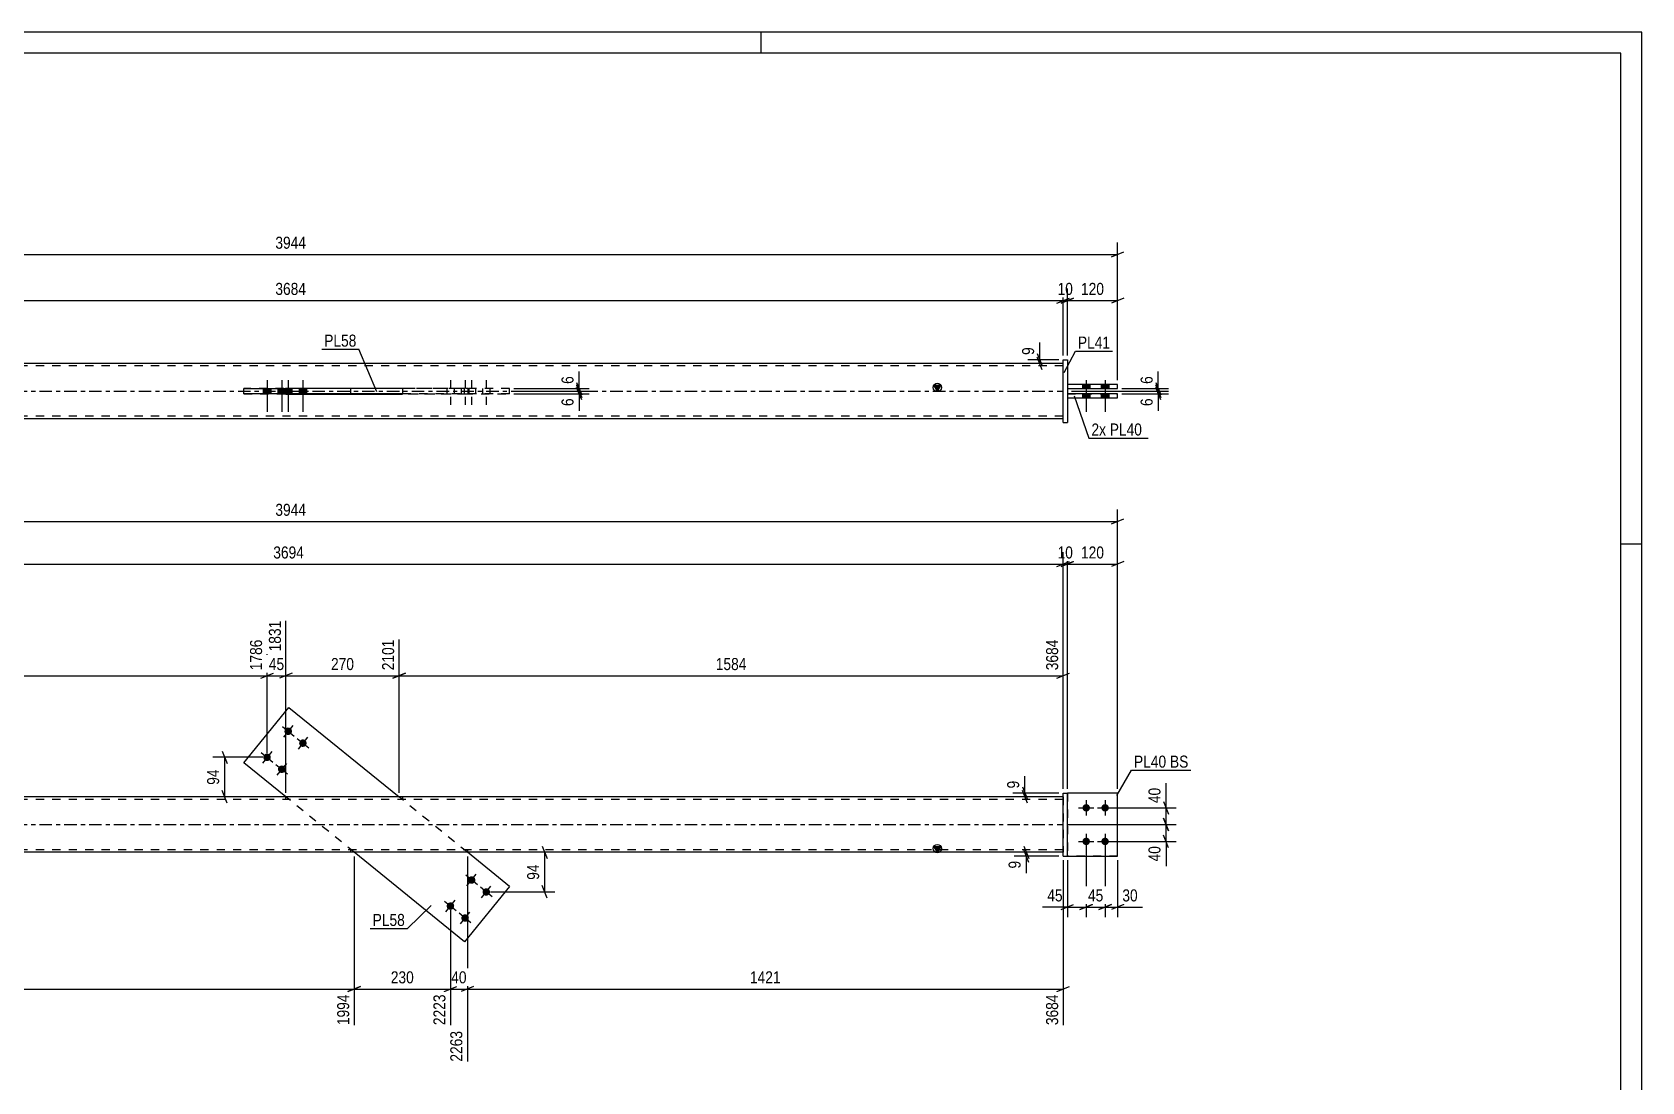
# Model space of a CAD drawing. Header units: millimetres. Extents: x 0 to 594, y 0 to 420.
# Drawn here: x 210.1 to 594, y 169.8 to 420 of the extents above; entities that cross this region are included whole.
import ezdxf

# ---------------------------------------------------------------- set-up
doc = ezdxf.new("R2010")
doc.units = ezdxf.units.MM
doc.linetypes.add('DXK_LINE_DOT2', pattern=[3.9198, 1.9599, -1.9599])
doc.linetypes.add('DXK_LINE_DOT3', pattern=[5.9187, 2.979, -0.9799, 0.9799, -0.9799])
doc.styles.add('Arial Narrow', font='ARIALN.TTF', dxfattribs={"height": 0.2})

# ---------------------------------------------------------------- blocks, each defined once
blk = doc.blocks.new('Unknown-581559896-1128')
at = {"color": 5, "linetype": 'Continuous'}
for p, q in [((594, 420), (0, 420)), ((384, 415), (384, 420)), ((594, 0), (594, 420)), ((589, 415), (5, 415)), ((589, 5), (589, 415)), ((594, 298), (589, 298))]:
    blk.add_line(p, q, dxfattribs=at)
blk = doc.blocks.new('Part-581559896-1918 - 1907')
at = {"color": 2, "linetype": 'Continuous'}
for p, q in [((260.6, 245.89), (271.31, 259.09)), ((271.31, 259.09), (297.64, 237.74)), ((270.65, 237.74), (260.6, 245.89)), ((313.26, 203.18), (286.93, 224.54)), ((323.97, 216.39), (313.91, 224.54)), ((323.97, 216.39), (313.26, 203.18))]:
    blk.add_line(p, q, dxfattribs=at)
at = {"color": 7, "linetype": 'DXK_LINE_DOT2'}
for p, q in [((286.93, 224.54), (270.65, 237.74)), ((313.91, 224.54), (297.64, 237.74))]:
    blk.add_line(p, q, dxfattribs=at)
blk = doc.blocks.new('Bolt-581559896-1910 - 1907')
at = {"linetype": 'Continuous'}
for points in [[(314.35, 217.23, -1), (315.49, 218.63, -1)], [(317.85, 214.4, -1), (318.98, 215.79, -1)], [(309.31, 211.02, -1), (310.45, 212.42, -1)], [(312.81, 208.18, -1), (313.94, 209.58, -1)]]:
    blk.add_hatch(color=1, dxfattribs=at).paths.add_polyline_path(points)
at = {"color": 1, "linetype": 'Continuous'}
for p, q in [((316.32, 216.8), (313.52, 219.06)), ((313.78, 216.53), (316.05, 219.33)), ((319.81, 213.96), (317.02, 216.23)), ((317.28, 213.7), (319.55, 216.49)), ((311.28, 210.58), (308.48, 212.85)), ((308.75, 210.32), (311.01, 213.11)), ((314.77, 207.75), (311.98, 210.02)), ((312.24, 207.48), (314.51, 210.28))]:
    blk.add_line(p, q, dxfattribs=at)
blk = doc.blocks.new('Bolt-581559896-1911 - 1907')
at = {"linetype": 'Continuous'}
for points in [[(271.76, 254.09, -1), (270.62, 252.69, -1)], [(275.25, 251.26, -1), (274.12, 249.86, -1)], [(266.72, 247.88, -1), (265.59, 246.48, -1)], [(270.21, 245.04, -1), (269.08, 243.65, -1)]]:
    blk.add_hatch(color=1, dxfattribs=at).paths.add_polyline_path(points)
at = {"color": 1, "linetype": 'Continuous'}
for p, q in [((269.79, 254.53), (272.59, 252.26)), ((272.33, 254.79), (270.06, 252)), ((273.29, 251.69), (276.08, 249.43)), ((275.82, 251.96), (273.55, 249.16)), ((264.75, 248.31), (267.55, 246.05)), ((267.29, 248.58), (265.02, 245.78)), ((270.78, 245.74), (268.51, 242.95)), ((268.25, 245.48), (271.05, 243.21))]:
    blk.add_line(p, q, dxfattribs=at)
blk = doc.blocks.new('Bolt-581559896-1913 - 1907')
at = {"linetype": 'Continuous'}
for points in [[(461.5, 236.04, -1), (461.5, 234.24, -1)], [(466, 236.04, -1), (466, 234.24, -1)], [(461.5, 228.04, -1), (461.5, 226.24, -1)], [(466, 228.04, -1), (466, 226.24, -1)]]:
    blk.add_hatch(color=1, dxfattribs=at).paths.add_polyline_path(points)
at = {"color": 1, "linetype": 'Continuous'}
for p, q in [((459.7, 235.14), (463.3, 235.14)), ((461.5, 236.94), (461.5, 233.34)), ((464.2, 235.14), (467.8, 235.14)), ((466, 236.94), (466, 233.34)), ((459.7, 227.14), (463.3, 227.14)), ((461.5, 228.94), (461.5, 225.34)), ((464.2, 227.14), (467.8, 227.14)), ((466, 228.94), (466, 225.34))]:
    blk.add_line(p, q, dxfattribs=at)
blk = doc.blocks.new('Part-581559896-1943 - 1907')
at = {"linetype": 'Continuous'}
blk.add_hatch(color=2, dxfattribs=at).paths.add_polyline_path([(426, 224.54), (425.2, 225.94), (426.8, 225.94)])
at = {"color": 2, "linetype": 'Continuous'}
for p, q in [((456, 237.74), (87.58, 237.74)), ((456, 224.54), (87.58, 224.54)), ((426, 224.54), (425.2, 225.94)), ((425.2, 225.94), (426.8, 225.94)), ((426.8, 225.94), (426, 224.54))]:
    blk.add_line(p, q, dxfattribs=at)
at = {"color": 7, "linetype": 'DXK_LINE_DOT2'}
for p, q in [((87.58, 224.54), (87.58, 237.74)), ((456, 237.14), (87.58, 237.14)), ((270.55, 237.74), (270.55, 237.14)), ((298.48, 237.74), (298.48, 237.14)), ((456, 237.74), (456, 224.54)), ((456, 225.14), (87.58, 225.14)), ((286.09, 224.54), (286.09, 225.14)), ((314.01, 224.54), (314.01, 225.14))]:
    blk.add_line(p, q, dxfattribs=at)
at = {"color": 7, "linetype": 'DXK_LINE_DOT3'}
blk.add_line((87.58, 231.14), (456, 231.14), dxfattribs=at)
at = {"color": 2, "linetype": 'Continuous'}
blk.add_circle((426, 225.44), 1, dxfattribs=at)
blk = doc.blocks.new('Part-581559896-1948 - 1907')
at = {"color": 2, "linetype": 'Continuous'}
for p, q in [((469, 238.64), (457, 238.64)), ((469, 223.64), (469, 238.64)), ((457, 223.64), (469, 223.64))]:
    blk.add_line(p, q, dxfattribs=at)
at = {"color": 7, "linetype": 'DXK_LINE_DOT2'}
blk.add_line((457, 238.64), (457, 223.64), dxfattribs=at)
blk = doc.blocks.new('Part-581559896-1953 - 1907')
at = {"color": 7, "linetype": 'DXK_LINE_DOT2'}
for p, q in [((469, 238.64), (457, 238.64)), ((457, 223.64), (457, 238.64)), ((469, 223.64), (469, 238.64)), ((469, 223.64), (457, 223.64))]:
    blk.add_line(p, q, dxfattribs=at)
blk = doc.blocks.new('Part-581559896-1954 - 1907')
at = {"color": 2, "linetype": 'Continuous'}
for p, q in [((456, 238.64), (457, 238.64)), ((456, 223.64), (456, 238.64)), ((457, 223.64), (457, 238.64)), ((456, 223.64), (456, 223.64)), ((456, 223.64), (457, 223.64))]:
    blk.add_line(p, q, dxfattribs=at)
at = {"color": 7, "linetype": 'DXK_LINE_DOT2'}
for p, q in [((456, 238.64), (457, 238.64)), ((456, 223.64), (457, 223.64))]:
    blk.add_line(p, q, dxfattribs=at)
blk = doc.blocks.new('Part-581559896-2354 - 2348')
at = {"color": 2, "linetype": 'Continuous'}
for p, q in [((260.6, 333.85), (260.6, 335.05)), ((260.6, 335.05), (271.31, 335.05)), ((271.31, 333.85), (271.31, 335.05)), ((298.48, 335.05), (271.31, 335.05)), ((271.31, 333.85), (260.6, 333.85)), ((298.48, 333.85), (271.31, 333.85))]:
    blk.add_line(p, q, dxfattribs=at)
at = {"color": 7, "linetype": 'DXK_LINE_DOT2'}
for p, q in [((313.26, 335.05), (260.6, 335.05)), ((323.97, 335.05), (298.48, 335.05)), ((313.26, 333.85), (313.26, 335.05)), ((323.97, 335.05), (313.26, 335.05)), ((323.97, 333.85), (323.97, 335.05)), ((260.6, 333.85), (313.26, 333.85)), ((323.97, 333.85), (298.48, 333.85)), ((313.26, 333.85), (323.97, 333.85))]:
    blk.add_line(p, q, dxfattribs=at)
blk = doc.blocks.new('Bolt-581559896-2356 - 2348')
at = {"linetype": 'Continuous'}
for points in [[(462.4, 336.05), (460.6, 336.05), (460.6, 335.05), (462.4, 335.05)], [(462.4, 336.05), (460.6, 336.05), (460.6, 335.05), (462.4, 335.05)], [(466.9, 336.05), (465.1, 336.05), (465.1, 335.05), (466.9, 335.05)], [(466.9, 336.05), (465.1, 336.05), (465.1, 335.05), (466.9, 335.05)], [(462.4, 333.85), (460.6, 333.85), (460.6, 332.85), (462.4, 332.85)], [(462.4, 333.85), (460.6, 333.85), (460.6, 332.85), (462.4, 332.85)], [(466.9, 333.85), (465.1, 333.85), (465.1, 332.85), (466.9, 332.85)], [(466.9, 333.85), (465.1, 333.85), (465.1, 332.85), (466.9, 332.85)]]:
    blk.add_hatch(color=1, dxfattribs=at).paths.add_polyline_path(points)
at = {"color": 1, "linetype": 'Continuous'}
for p, q in [((460.6, 336.05), (460.6, 335.05)), ((460.6, 336.05), (460.6, 335.05)), ((461.5, 337.05), (461.5, 329.55)), ((461.5, 337.05), (461.5, 329.55)), ((462.4, 336.05), (462.4, 335.05)), ((462.4, 336.05), (462.4, 335.05)), ((465.1, 336.05), (465.1, 335.05)), ((465.1, 336.05), (465.1, 335.05)), ((466, 337.05), (466, 329.55)), ((466, 337.05), (466, 329.55)), ((466.9, 336.05), (466.9, 335.05)), ((466.9, 336.05), (466.9, 335.05)), ((460.6, 333.85), (460.6, 332.85)), ((460.6, 333.85), (460.6, 332.85)), ((462.4, 333.85), (462.4, 332.85)), ((462.4, 333.85), (462.4, 332.85)), ((465.1, 333.85), (465.1, 332.85)), ((465.1, 333.85), (465.1, 332.85)), ((466.9, 333.85), (466.9, 332.85)), ((466.9, 333.85), (466.9, 332.85))]:
    blk.add_line(p, q, dxfattribs=at)
blk = doc.blocks.new('Part-581559896-2372 - 2348')
at = {"color": 2, "linetype": 'Continuous'}
for p, q in [((456, 341.95), (456, 341.95)), ((456, 326.95), (456, 341.95)), ((456, 341.95), (457, 341.95)), ((457, 341.95), (457, 341.95)), ((457, 341.95), (457, 326.95)), ((456, 326.95), (457, 326.95)), ((456, 326.95), (456, 326.95)), ((457, 326.95), (457, 326.95))]:
    blk.add_line(p, q, dxfattribs=at)
at = {"color": 7, "linetype": 'DXK_LINE_DOT2'}
for p, q in [((456, 341.95), (457, 341.95)), ((456, 326.95), (457, 326.95)), ((457, 326.95), (457, 326.95))]:
    blk.add_line(p, q, dxfattribs=at)
blk = doc.blocks.new('Part-581559896-2377 - 2348')
at = {"color": 2, "linetype": 'Continuous'}
for p, q in [((469, 336.05), (457, 336.05)), ((457, 336.05), (457, 335.05)), ((457, 335.05), (469, 335.05)), ((469, 335.05), (469, 336.05))]:
    blk.add_line(p, q, dxfattribs=at)
at = {"color": 7, "linetype": 'DXK_LINE_DOT2'}
for p, q in [((469, 336.05), (457, 336.05)), ((457, 335.05), (469, 335.05))]:
    blk.add_line(p, q, dxfattribs=at)
blk = doc.blocks.new('Part-581559896-2382 - 2348')
at = {"color": 2, "linetype": 'Continuous'}
for p, q in [((469, 333.85), (457, 333.85)), ((457, 333.85), (457, 332.85)), ((457, 332.85), (469, 332.85)), ((469, 332.85), (469, 333.85))]:
    blk.add_line(p, q, dxfattribs=at)
at = {"color": 7, "linetype": 'DXK_LINE_DOT2'}
for p, q in [((457, 333.85), (469, 333.85)), ((457, 332.85), (469, 332.85))]:
    blk.add_line(p, q, dxfattribs=at)
blk = doc.blocks.new('Part-581559896-2387 - 2348')
at = {"linetype": 'Continuous'}
blk.add_hatch(color=2, dxfattribs=at).paths.add_polyline_path([(426, 334.45), (425.2, 335.85), (426.8, 335.85)])
at = {"color": 2, "linetype": 'Continuous'}
for p, q in [((456, 341.05), (87.58, 341.05)), ((270.55, 335.05), (270.55, 335.15)), ((270.55, 335.15), (298.48, 335.15)), ((286.09, 335.15), (286.09, 335.05)), ((298.48, 335.15), (298.48, 333.75)), ((426, 334.45), (425.2, 335.85)), ((425.2, 335.85), (426.8, 335.85)), ((426.8, 335.85), (426, 334.45)), ((270.55, 333.85), (270.55, 333.75)), ((270.55, 333.75), (298.48, 333.75)), ((286.09, 333.75), (286.09, 333.85)), ((456, 327.85), (87.58, 327.85))]:
    blk.add_line(p, q, dxfattribs=at)
at = {"color": 7, "linetype": 'DXK_LINE_DOT2'}
for p, q in [((87.58, 327.85), (87.58, 341.05)), ((456, 340.45), (87.58, 340.45)), ((456, 327.85), (456, 341.05)), ((270.55, 335.15), (270.55, 333.85)), ((286.09, 335.15), (314.01, 335.15)), ((286.09, 335.05), (286.09, 335.15)), ((286.09, 333.85), (286.09, 335.05)), ((314.01, 335.15), (314.01, 333.75)), ((314.01, 333.75), (286.09, 333.75)), ((456, 328.45), (87.58, 328.45))]:
    blk.add_line(p, q, dxfattribs=at)
at = {"color": 7, "linetype": 'DXK_LINE_DOT3'}
blk.add_line((87.58, 334.45), (456, 334.45), dxfattribs=at)
at = {"color": 2, "linetype": 'Continuous'}
blk.add_circle((426, 335.35), 1, dxfattribs=at)
blk = doc.blocks.new('Bolt-581559896-2393 - 2348')
at = {"linetype": 'Continuous'}
for points in [[(267.05, 335.05), (265.25, 335.05), (265.25, 333.85), (267.05, 333.85)], [(270.55, 335.05), (268.75, 335.05), (268.75, 333.85), (270.55, 333.85)], [(272.09, 335.05), (270.29, 335.05), (270.29, 333.85), (272.09, 333.85)], [(275.59, 335.05), (273.79, 335.05), (273.79, 333.85), (275.59, 333.85)]]:
    blk.add_hatch(color=1, dxfattribs=at).paths.add_polyline_path(points)
at = {"color": 1, "linetype": 'Continuous'}
for p, q in [((265.25, 335.05), (265.25, 333.85)), ((266.15, 337.05), (266.15, 329.55)), ((267.05, 335.05), (267.05, 333.85)), ((268.75, 335.05), (268.75, 333.85)), ((269.65, 337.05), (269.65, 329.55)), ((270.29, 335.05), (270.29, 333.85)), ((270.55, 335.05), (270.55, 333.85)), ((271.19, 337.05), (271.19, 329.55)), ((272.09, 335.05), (272.09, 333.85)), ((273.79, 335.05), (273.79, 333.85)), ((274.69, 337.05), (274.69, 329.55)), ((275.59, 335.05), (275.59, 333.85))]:
    blk.add_line(p, q, dxfattribs=at)
blk = doc.blocks.new('Bolt-581559896-2394 - 2348')
at = {"color": 1, "linetype": 'DXK_LINE_DOT2'}
for p, q in [((308.98, 335.05), (308.98, 333.85)), ((309.88, 337.05), (309.88, 329.55)), ((310.78, 335.05), (310.78, 333.85)), ((312.47, 335.05), (312.47, 333.85)), ((313.37, 337.05), (313.37, 329.55)), ((314.02, 335.05), (314.02, 333.85)), ((314.27, 335.05), (314.27, 333.85)), ((314.92, 337.05), (314.92, 329.55)), ((315.82, 335.05), (315.82, 333.85)), ((317.51, 335.05), (317.51, 333.85)), ((318.41, 337.05), (318.41, 329.55)), ((319.31, 335.05), (319.31, 333.85))]:
    blk.add_line(p, q, dxfattribs=at)
blk = doc.blocks.new('StraightDimension-581559896-2110 - 1907')
at = {"color": 7, "linetype": 'Continuous'}
for p, q in [((461.5, 226.14), (461.5, 209.09)), ((457, 222.64), (457, 209.09)), ((455.5, 210.89), (458.5, 212.09)), ((457, 211.49), (461.5, 211.49)), ((463, 212.09), (460, 210.89))]:
    blk.add_line(p, q, dxfattribs=at)
at = {"color": 0}
blk.add_wipeout([(456.47, 212.24), (456.47, 216.44), (451.62, 216.44), (451.62, 212.24)], dxfattribs=at)
at = {"color": 7, "linetype": 'Continuous'}
blk.add_line((457, 211.49), (451.09, 211.49), dxfattribs=at)
blk.add_line((457, 211.49), (451.09, 211.49), dxfattribs=at)
at = {"color": 3, "style": 'Arial Narrow'}
blk.add_text('45', height=2.863, dxfattribs=at).set_placement((452.22, 212.84))
blk = doc.blocks.new('StraightDimension-581559896-2253 - 1907')
at = {"color": 7, "linetype": 'Continuous'}
for p, q in [((266.15, 248.18), (266.15, 275.24)), ((87.58, 238.74), (87.58, 269.76)), ((89.08, 267.23), (86.08, 266.03)), ((87.58, 266.63), (266.15, 266.63)), ((264.65, 266.03), (267.65, 267.23))]:
    blk.add_line(p, q, dxfattribs=at)
at = {"color": 0, "linetype": 'Continuous'}
for points in [[(265.55, 275.84), (261.35, 275.84), (261.35, 267.33), (265.55, 267.33)], [(86.98, 270.36), (82.78, 270.36), (82.78, 267.33), (86.98, 267.33)]]:
    blk.add_wipeout(points, dxfattribs=at)
at = {"color": 0}
blk.add_wipeout([(181.12, 267.38), (181.12, 271.58), (172.61, 271.58), (172.61, 267.38)], dxfattribs=at)
at = {"color": 3, "linetype": 'Continuous', "style": 'Arial Narrow'}
for s, height, p in [('1786', 2.863, (264.95, 267.93)), ('0', 2.86, (86.38, 267.93))]:
    blk.add_text(s, height=height, rotation=90.0002, dxfattribs=at).set_placement(p)
at = {"color": 3, "style": 'Arial Narrow'}
blk.add_text('1786', height=2.863, dxfattribs=at).set_placement((173.21, 267.98))
blk = doc.blocks.new('StraightDimension-581559896-2018 - 1907')
at = {"color": 7, "linetype": 'Continuous'}
for p, q in [((455, 238.64), (444.02, 238.64)), ((446.27, 240.14), (447.47, 237.14)), ((447.47, 236.24), (446.27, 239.24)), ((446.87, 237.74), (446.87, 238.64)), ((455, 237.74), (444.02, 237.74))]:
    blk.add_line(p, q, dxfattribs=at)
at = {"color": 0}
blk.add_wipeout([(446.12, 242.19), (441.92, 242.19), (441.92, 239.16), (446.12, 239.16)], dxfattribs=at)
at = {"color": 7, "linetype": 'Continuous'}
blk.add_line((446.87, 238.64), (446.87, 242.72), dxfattribs=at)
blk.add_line((446.87, 238.64), (446.87, 242.72), dxfattribs=at)
at = {"color": 3, "style": 'Arial Narrow'}
blk.add_text('9', height=2.86, rotation=90.0002, dxfattribs=at).set_placement((445.52, 239.76))
blk = doc.blocks.new('StraightDimension-581559896-2033 - 1907')
at = {"color": 7, "linetype": 'Continuous'}
for p, q in [((467, 235.14), (482.96, 235.14)), ((479.96, 236.64), (481.16, 233.64)), ((480.56, 231.14), (480.56, 235.14)), ((457, 231.14), (482.96, 231.14)), ((481.16, 229.64), (479.96, 232.64))]:
    blk.add_line(p, q, dxfattribs=at)
at = {"color": 0}
blk.add_wipeout([(479.81, 240.52), (475.61, 240.52), (475.61, 235.66), (479.81, 235.66)], dxfattribs=at)
at = {"color": 7, "linetype": 'Continuous'}
blk.add_line((480.56, 235.14), (480.56, 241.04), dxfattribs=at)
blk.add_line((480.56, 235.14), (480.56, 241.04), dxfattribs=at)
at = {"color": 3, "style": 'Arial Narrow'}
blk.add_text('40', height=2.863, rotation=90.0002, dxfattribs=at).set_placement((479.21, 236.26))
blk = doc.blocks.new('StraightDimension-581559896-2048 - 1907')
at = {"color": 7, "linetype": 'Continuous'}
for p, q in [((457, 231.14), (482.96, 231.14)), ((479.96, 232.64), (481.16, 229.64)), ((480.56, 227.14), (480.56, 231.14)), ((467, 227.14), (482.96, 227.14)), ((481.16, 225.64), (479.96, 228.64))]:
    blk.add_line(p, q, dxfattribs=at)
at = {"color": 0}
blk.add_wipeout([(479.81, 226.61), (475.61, 226.61), (475.61, 221.76), (479.81, 221.76)], dxfattribs=at)
at = {"color": 7, "linetype": 'Continuous'}
blk.add_line((480.56, 227.14), (480.56, 221.23), dxfattribs=at)
blk.add_line((480.56, 227.14), (480.56, 221.23), dxfattribs=at)
at = {"color": 3, "style": 'Arial Narrow'}
blk.add_text('40', height=2.863, rotation=90.0002, dxfattribs=at).set_placement((479.21, 222.36))
blk = doc.blocks.new('StraightDimension-581559896-1963 - 1907')
at = {"color": 7, "linetype": 'Continuous'}
for p, q in [((457, 239.64), (457, 296.07)), ((469, 239.64), (469, 296.07)), ((455.5, 292.62), (458.5, 293.82)), ((457, 293.22), (469, 293.22)), ((470.5, 293.82), (467.5, 292.62))]:
    blk.add_line(p, q, dxfattribs=at)
at = {"color": 0}
blk.add_wipeout([(466.34, 293.97), (466.34, 298.17), (459.66, 298.17), (459.66, 293.97)], dxfattribs=at)
at = {"color": 3, "style": 'Arial Narrow'}
blk.add_text('120', height=2.863, dxfattribs=at).set_placement((460.26, 294.57))
blk = doc.blocks.new('StraightDimension-581559896-1979 - 1907')
at = {"color": 7, "linetype": 'Continuous'}
for p, q in [((456, 239.64), (456, 296.07)), ((457, 239.64), (457, 296.07)), ((454.5, 292.62), (457.5, 293.82)), ((458.5, 293.82), (455.5, 292.62)), ((456, 293.22), (457, 293.22))]:
    blk.add_line(p, q, dxfattribs=at)
at = {"color": 0}
blk.add_wipeout([(458.93, 293.97), (458.93, 298.17), (454.07, 298.17), (454.07, 293.97)], dxfattribs=at)
at = {"color": 3, "style": 'Arial Narrow'}
blk.add_text('10', height=2.863, dxfattribs=at).set_placement((454.67, 294.57))
blk = doc.blocks.new('StraightDimension-581559896-2263 - 1907')
at = {"color": 7, "linetype": 'Continuous'}
for p, q in [((270.65, 238.74), (270.65, 279.74)), ((266.15, 248.18), (266.15, 275.24)), ((264.65, 266.03), (267.65, 267.23)), ((266.15, 266.63), (270.65, 266.63)), ((272.15, 267.23), (269.15, 266.03))]:
    blk.add_line(p, q, dxfattribs=at)
at = {"color": 0}
blk.add_wipeout([(270.83, 267.38), (270.83, 271.58), (265.97, 271.58), (265.97, 267.38)], dxfattribs=at)
at = {"color": 0, "linetype": 'Continuous'}
blk.add_wipeout([(270.05, 280.34), (265.85, 280.34), (265.85, 271.83), (270.05, 271.83)], dxfattribs=at)
at = {"color": 3, "linetype": 'Continuous', "style": 'Arial Narrow'}
blk.add_text('1831', height=2.863, rotation=90.0002, dxfattribs=at).set_placement((269.45, 272.43))
at = {"color": 3, "style": 'Arial Narrow'}
blk.add_text('45', height=2.863, dxfattribs=at).set_placement((266.57, 267.98))
blk = doc.blocks.new('StraightDimension-581559896-1990 - 1907')
at = {"color": 7, "linetype": 'Continuous'}
for p, q in [((86.58, 239.64), (86.58, 296.07)), ((456, 239.64), (456, 296.07)), ((88.08, 293.82), (85.08, 292.62)), ((86.58, 293.22), (456, 293.22)), ((454.5, 292.62), (457.5, 293.82))]:
    blk.add_line(p, q, dxfattribs=at)
at = {"color": 0}
blk.add_wipeout([(275.54, 293.97), (275.54, 298.17), (267.03, 298.17), (267.03, 293.97)], dxfattribs=at)
at = {"color": 3, "style": 'Arial Narrow'}
blk.add_text('3694', height=2.863, dxfattribs=at).set_placement((267.63, 294.57))
blk = doc.blocks.new('StraightDimension-581559896-2025 - 1907')
at = {"color": 7, "linetype": 'Continuous'}
for p, q in [((265.15, 247.18), (253.21, 247.18)), ((255.46, 248.68), (256.66, 245.68)), ((256.06, 237.74), (256.06, 247.18)), ((256.66, 236.24), (255.46, 239.24)), ((323.71, 237.74), (253.21, 237.74))]:
    blk.add_line(p, q, dxfattribs=at)
at = {"color": 0}
blk.add_wipeout([(255.31, 244.89), (251.11, 244.89), (251.11, 240.03), (255.31, 240.03)], dxfattribs=at)
at = {"color": 3, "style": 'Arial Narrow'}
blk.add_text('94', height=2.863, rotation=90.0002, dxfattribs=at).set_placement((254.71, 240.63))
blk = doc.blocks.new('StraightDimension-581559896-2062 - 1907')
at = {"color": 7, "linetype": 'Continuous'}
for p, q in [((398.36, 224.54), (329.53, 224.54)), ((331.78, 226.04), (332.98, 223.04)), ((332.38, 215.1), (332.38, 224.54)), ((319.41, 215.1), (334.78, 215.1)), ((332.98, 213.6), (331.78, 216.6))]:
    blk.add_line(p, q, dxfattribs=at)
at = {"color": 0}
blk.add_wipeout([(331.63, 222.24), (327.43, 222.24), (327.43, 217.39), (331.63, 217.39)], dxfattribs=at)
at = {"color": 3, "style": 'Arial Narrow'}
blk.add_text('94', height=2.863, rotation=90.0002, dxfattribs=at).set_placement((331.03, 217.99))
blk = doc.blocks.new('StraightDimension-581559896-2279 - 1907')
at = {"color": 7, "linetype": 'Continuous'}
for p, q in [((270.65, 238.74), (270.65, 279.74)), ((297.64, 238.74), (297.64, 275.24)), ((272.15, 267.23), (269.15, 266.03)), ((270.65, 266.63), (297.64, 266.63)), ((296.14, 266.03), (299.14, 267.23))]:
    blk.add_line(p, q, dxfattribs=at)
at = {"color": 0, "linetype": 'Continuous'}
blk.add_wipeout([(297.04, 275.84), (292.84, 275.84), (292.84, 267.33), (297.04, 267.33)], dxfattribs=at)
at = {"color": 0}
blk.add_wipeout([(287.49, 267.38), (287.49, 271.58), (280.8, 271.58), (280.8, 267.38)], dxfattribs=at)
at = {"color": 3, "linetype": 'Continuous', "style": 'Arial Narrow'}
blk.add_text('2101', height=2.863, rotation=90.0002, dxfattribs=at).set_placement((296.44, 267.93))
at = {"color": 3, "style": 'Arial Narrow'}
blk.add_text('270', height=2.863, dxfattribs=at).set_placement((281.4, 267.98))
blk = doc.blocks.new('StraightDimension-581559896-2215 - 1907')
at = {"color": 7, "linetype": 'Continuous'}
for p, q in [((286.93, 223.54), (286.93, 183.35)), ((87.58, 222.64), (87.58, 188.83)), ((89.08, 192.56), (86.08, 191.36)), ((87.58, 191.96), (286.93, 191.96)), ((285.43, 191.36), (288.43, 192.56))]:
    blk.add_line(p, q, dxfattribs=at)
at = {"color": 0}
blk.add_wipeout([(191.51, 192.71), (191.51, 196.91), (183, 196.91), (183, 192.71)], dxfattribs=at)
at = {"color": 0, "linetype": 'Continuous'}
for points in [[(86.98, 191.26), (82.78, 191.26), (82.78, 188.23), (86.98, 188.23)], [(286.33, 191.26), (282.13, 191.26), (282.13, 182.75), (286.33, 182.75)]]:
    blk.add_wipeout(points, dxfattribs=at)
at = {"color": 3, "style": 'Arial Narrow'}
blk.add_text('1994', height=2.863, dxfattribs=at).set_placement((183.6, 193.31))
at = {"color": 3, "linetype": 'Continuous', "style": 'Arial Narrow'}
for s, height, p in [('0', 2.86, (86.38, 188.83)), ('1994', 2.863, (285.73, 183.35))]:
    blk.add_text(s, height=height, rotation=90.0002, dxfattribs=at).set_placement(p)
blk = doc.blocks.new('StraightDimension-581559896-2087 - 1907')
at = {"color": 7, "linetype": 'Continuous'}
for p, q in [((466, 226.14), (466, 209.09)), ((469, 222.64), (469, 209.09)), ((464.5, 210.89), (467.5, 212.09)), ((466, 211.49), (469, 211.49)), ((470.5, 212.09), (467.5, 210.89))]:
    blk.add_line(p, q, dxfattribs=at)
at = {"color": 0}
blk.add_wipeout([(474.38, 212.24), (474.38, 216.44), (469.52, 216.44), (469.52, 212.24)], dxfattribs=at)
at = {"color": 7, "linetype": 'Continuous'}
blk.add_line((469, 211.49), (474.9, 211.49), dxfattribs=at)
blk.add_line((469, 211.49), (474.9, 211.49), dxfattribs=at)
at = {"color": 3, "style": 'Arial Narrow'}
blk.add_text('30', height=2.863, dxfattribs=at).set_placement((470.12, 212.84))
blk = doc.blocks.new('StraightDimension-581559896-2100 - 1907')
at = {"color": 7, "linetype": 'Continuous'}
for p, q in [((461.5, 226.14), (461.5, 209.09)), ((466, 226.14), (466, 209.09)), ((460, 210.89), (463, 212.09)), ((461.5, 211.49), (466, 211.49)), ((467.5, 212.09), (464.5, 210.89))]:
    blk.add_line(p, q, dxfattribs=at)
at = {"color": 0}
blk.add_wipeout([(466.18, 212.24), (466.18, 216.44), (461.32, 216.44), (461.32, 212.24)], dxfattribs=at)
at = {"color": 3, "style": 'Arial Narrow'}
blk.add_text('45', height=2.863, dxfattribs=at).set_placement((461.92, 212.84))
blk = doc.blocks.new('StraightDimension-581559896-2304 - 1907')
at = {"color": 7, "linetype": 'Continuous'}
for p, q in [((74.58, 303.39), (469, 303.39)), ((467.5, 302.79), (470.5, 303.99)), ((469, 239.64), (469, 306.24))]:
    blk.add_line(p, q, dxfattribs=at)
at = {"color": 0}
blk.add_wipeout([(276.04, 304.14), (276.04, 308.34), (267.53, 308.34), (267.53, 304.14)], dxfattribs=at)
at = {"color": 3, "style": 'Arial Narrow'}
blk.add_text('3944', height=2.863, dxfattribs=at).set_placement((268.13, 304.74))
blk = doc.blocks.new('StraightDimension-581559896-2127 - 1907')
at = {"color": 7, "linetype": 'Continuous'}
for p, q in [((455, 224.54), (444.35, 224.54)), ((455, 223.64), (444.35, 223.64)), ((446.6, 226.04), (447.8, 223.04)), ((447.8, 222.14), (446.6, 225.14)), ((447.2, 223.64), (447.2, 224.54))]:
    blk.add_line(p, q, dxfattribs=at)
at = {"color": 0}
blk.add_wipeout([(446.45, 223.11), (442.25, 223.11), (442.25, 220.08), (446.45, 220.08)], dxfattribs=at)
at = {"color": 7, "linetype": 'Continuous'}
blk.add_line((447.2, 223.64), (447.2, 219.56), dxfattribs=at)
blk.add_line((447.2, 223.64), (447.2, 219.56), dxfattribs=at)
at = {"color": 3, "style": 'Arial Narrow'}
blk.add_text('9', height=2.86, rotation=90.0002, dxfattribs=at).set_placement((445.85, 220.68))
blk = doc.blocks.new('StraightDimension-581559896-2181 - 1907')
at = {"color": 7, "linetype": 'Continuous'}
for p, q in [((313.91, 223.54), (313.91, 174.65)), ((456, 222.64), (456, 183.35)), ((315.41, 192.56), (312.41, 191.36)), ((313.91, 191.96), (456, 191.96)), ((454.5, 191.36), (457.5, 192.56))]:
    blk.add_line(p, q, dxfattribs=at)
at = {"color": 0}
blk.add_wipeout([(389.21, 192.71), (389.21, 196.91), (380.7, 196.91), (380.7, 192.71)], dxfattribs=at)
at = {"color": 0, "linetype": 'Continuous'}
blk.add_wipeout([(455.4, 191.26), (451.2, 191.26), (451.2, 182.75), (455.4, 182.75)], dxfattribs=at)
at = {"color": 3, "style": 'Arial Narrow'}
blk.add_text('1421', height=2.863, dxfattribs=at).set_placement((381.3, 193.31))
at = {"color": 3, "linetype": 'Continuous', "style": 'Arial Narrow'}
blk.add_text('3684', height=2.863, rotation=90.0002, dxfattribs=at).set_placement((454.8, 183.35))
blk = doc.blocks.new('StraightDimension-581559896-2193 - 1907')
at = {"color": 7, "linetype": 'Continuous'}
for p, q in [((313.91, 223.54), (313.91, 174.65)), ((309.88, 210.72), (309.88, 183.35)), ((308.38, 191.36), (311.38, 192.56)), ((309.88, 191.96), (313.91, 191.96)), ((315.41, 192.56), (312.41, 191.36))]:
    blk.add_line(p, q, dxfattribs=at)
at = {"color": 0}
blk.add_wipeout([(314.32, 192.71), (314.32, 196.91), (309.47, 196.91), (309.47, 192.71)], dxfattribs=at)
at = {"color": 0, "linetype": 'Continuous'}
blk.add_wipeout([(313.31, 182.56), (309.11, 182.56), (309.11, 174.05), (313.31, 174.05)], dxfattribs=at)
at = {"color": 3, "style": 'Arial Narrow'}
blk.add_text('40', height=2.863, dxfattribs=at).set_placement((310.07, 193.31))
at = {"color": 3, "linetype": 'Continuous', "style": 'Arial Narrow'}
blk.add_text('2263', height=2.863, rotation=90.0002, dxfattribs=at).set_placement((312.71, 174.65))
blk = doc.blocks.new('StraightDimension-581559896-2207 - 1907')
at = {"color": 7, "linetype": 'Continuous'}
for p, q in [((286.93, 223.54), (286.93, 183.35)), ((309.88, 210.72), (309.88, 183.35)), ((288.43, 192.56), (285.43, 191.36)), ((286.93, 191.96), (309.88, 191.96)), ((308.38, 191.36), (311.38, 192.56))]:
    blk.add_line(p, q, dxfattribs=at)
at = {"color": 0}
blk.add_wipeout([(301.75, 192.71), (301.75, 196.91), (295.06, 196.91), (295.06, 192.71)], dxfattribs=at)
at = {"color": 0, "linetype": 'Continuous'}
blk.add_wipeout([(309.28, 191.26), (305.08, 191.26), (305.08, 182.75), (309.28, 182.75)], dxfattribs=at)
at = {"color": 3, "style": 'Arial Narrow'}
blk.add_text('230', height=2.863, dxfattribs=at).set_placement((295.66, 193.31))
at = {"color": 3, "linetype": 'Continuous', "style": 'Arial Narrow'}
blk.add_text('2223', height=2.863, rotation=90.0002, dxfattribs=at).set_placement((308.68, 183.35))
blk = doc.blocks.new('StraightDimension-581559896-2295 - 1907')
at = {"color": 7, "linetype": 'Continuous'}
for p, q in [((297.64, 238.74), (297.64, 275.24)), ((456, 239.64), (456, 275.24)), ((299.14, 267.23), (296.14, 266.03)), ((297.64, 266.63), (456, 266.63)), ((454.5, 266.03), (457.5, 267.23))]:
    blk.add_line(p, q, dxfattribs=at)
at = {"color": 0, "linetype": 'Continuous'}
blk.add_wipeout([(455.4, 275.84), (451.2, 275.84), (451.2, 267.33), (455.4, 267.33)], dxfattribs=at)
at = {"color": 0}
blk.add_wipeout([(381.07, 267.38), (381.07, 271.58), (372.56, 271.58), (372.56, 267.38)], dxfattribs=at)
at = {"color": 3, "linetype": 'Continuous', "style": 'Arial Narrow'}
blk.add_text('3684', height=2.863, rotation=90.0002, dxfattribs=at).set_placement((454.8, 267.93))
at = {"color": 3, "style": 'Arial Narrow'}
blk.add_text('1584', height=2.863, dxfattribs=at).set_placement((373.16, 267.98))
blk = doc.blocks.new('StraightDimension-581559896-2398 - 2348')
at = {"color": 7, "linetype": 'Continuous'}
for p, q in [((469, 337.05), (469, 369.9)), ((74.58, 367.05), (469, 367.05)), ((467.5, 366.45), (470.5, 367.65))]:
    blk.add_line(p, q, dxfattribs=at)
at = {"color": 0}
blk.add_wipeout([(276.04, 367.8), (276.04, 372), (267.53, 372), (267.53, 367.8)], dxfattribs=at)
at = {"color": 3, "style": 'Arial Narrow'}
blk.add_text('3944', height=2.863, dxfattribs=at).set_placement((268.13, 368.4))
blk = doc.blocks.new('StraightDimension-581559896-2429 - 2348')
at = {"color": 7, "linetype": 'Continuous'}
for p, q in [((87.58, 342.95), (87.58, 358.89)), ((456, 342.95), (456, 358.89)), ((89.08, 356.64), (86.08, 355.44)), ((87.58, 356.04), (456, 356.04)), ((454.5, 355.44), (457.5, 356.64))]:
    blk.add_line(p, q, dxfattribs=at)
at = {"color": 0}
blk.add_wipeout([(276.04, 356.79), (276.04, 360.99), (267.53, 360.99), (267.53, 356.79)], dxfattribs=at)
at = {"color": 3, "style": 'Arial Narrow'}
blk.add_text('3684', height=2.863, dxfattribs=at).set_placement((268.13, 357.39))
blk = doc.blocks.new('StraightDimension-581559896-2439 - 2348')
at = {"color": 7, "linetype": 'Continuous'}
for p, q in [((456, 342.95), (456, 358.89)), ((457, 342.95), (457, 358.89)), ((454.5, 355.44), (457.5, 356.64)), ((458.5, 356.64), (455.5, 355.44)), ((456, 356.04), (457, 356.04))]:
    blk.add_line(p, q, dxfattribs=at)
at = {"color": 0}
blk.add_wipeout([(458.93, 356.79), (458.93, 360.99), (454.07, 360.99), (454.07, 356.79)], dxfattribs=at)
at = {"color": 3, "style": 'Arial Narrow'}
blk.add_text('10', height=2.863, dxfattribs=at).set_placement((454.67, 357.39))
blk = doc.blocks.new('StraightDimension-581559896-2449 - 2348')
at = {"color": 7, "linetype": 'Continuous'}
for p, q in [((457, 342.95), (457, 358.89)), ((469, 337.05), (469, 358.89)), ((455.5, 355.44), (458.5, 356.64)), ((457, 356.04), (469, 356.04)), ((470.5, 356.64), (467.5, 355.44))]:
    blk.add_line(p, q, dxfattribs=at)
at = {"color": 0}
blk.add_wipeout([(466.34, 356.79), (466.34, 360.99), (459.66, 360.99), (459.66, 356.79)], dxfattribs=at)
at = {"color": 3, "style": 'Arial Narrow'}
blk.add_text('120', height=2.863, dxfattribs=at).set_placement((460.26, 357.39))
blk = doc.blocks.new('StraightDimension-581559896-2524 - 2348')
at = {"color": 7, "linetype": 'Continuous'}
for p, q in [((458, 334.45), (481.09, 334.45)), ((478.09, 335.95), (479.29, 332.95)), ((479.29, 332.35), (478.09, 335.35)), ((478.69, 333.85), (478.69, 334.45)), ((470, 333.85), (481.09, 333.85))]:
    blk.add_line(p, q, dxfattribs=at)
at = {"color": 0}
blk.add_wipeout([(477.94, 333.33), (473.74, 333.33), (473.74, 330.3), (477.94, 330.3)], dxfattribs=at)
at = {"color": 7, "linetype": 'Continuous'}
blk.add_line((478.69, 333.85), (478.69, 329.77), dxfattribs=at)
blk.add_line((478.69, 333.85), (478.69, 329.77), dxfattribs=at)
at = {"color": 3, "style": 'Arial Narrow'}
blk.add_text('6', height=2.86, rotation=90.0002, dxfattribs=at).set_placement((477.34, 330.9))
blk = doc.blocks.new('StraightDimension-581559896-2471 - 2348')
at = {"color": 7, "linetype": 'Continuous'}
for p, q in [((324.97, 334.45), (342.98, 334.45)), ((339.98, 335.95), (341.18, 332.95)), ((341.18, 332.35), (339.98, 335.35)), ((340.58, 333.85), (340.58, 334.45)), ((324.97, 333.85), (342.98, 333.85))]:
    blk.add_line(p, q, dxfattribs=at)
at = {"color": 0}
blk.add_wipeout([(339.83, 333.33), (335.63, 333.33), (335.63, 330.3), (339.83, 330.3)], dxfattribs=at)
at = {"color": 7, "linetype": 'Continuous'}
blk.add_line((340.58, 333.85), (340.58, 329.77), dxfattribs=at)
blk.add_line((340.58, 333.85), (340.58, 329.77), dxfattribs=at)
at = {"color": 3, "style": 'Arial Narrow'}
blk.add_text('6', height=2.86, rotation=90.0002, dxfattribs=at).set_placement((339.23, 330.9))
blk = doc.blocks.new('StraightDimension-581559896-2475 - 2348')
at = {"color": 7, "linetype": 'Continuous'}
for p, q in [((324.97, 335.05), (342.98, 335.05)), ((324.97, 334.45), (342.98, 334.45)), ((339.98, 336.55), (341.18, 333.55)), ((341.18, 332.95), (339.98, 335.95)), ((340.58, 334.45), (340.58, 335.05))]:
    blk.add_line(p, q, dxfattribs=at)
at = {"color": 0}
blk.add_wipeout([(339.83, 338.6), (335.63, 338.6), (335.63, 335.58), (339.83, 335.58)], dxfattribs=at)
at = {"color": 7, "linetype": 'Continuous'}
blk.add_line((340.58, 335.05), (340.58, 339.13), dxfattribs=at)
blk.add_line((340.58, 335.05), (340.58, 339.13), dxfattribs=at)
at = {"color": 3, "style": 'Arial Narrow'}
blk.add_text('6', height=2.86, rotation=90.0002, dxfattribs=at).set_placement((339.23, 336.18))
blk = doc.blocks.new('StraightDimension-581559896-2533 - 2348')
at = {"color": 7, "linetype": 'Continuous'}
for p, q in [((458, 334.45), (481.09, 334.45)), ((470, 335.05), (481.09, 335.05)), ((478.09, 336.55), (479.29, 333.55)), ((479.29, 332.95), (478.09, 335.95)), ((478.69, 334.45), (478.69, 335.05))]:
    blk.add_line(p, q, dxfattribs=at)
at = {"color": 0}
blk.add_wipeout([(477.94, 338.6), (473.74, 338.6), (473.74, 335.58), (477.94, 335.58)], dxfattribs=at)
at = {"color": 7, "linetype": 'Continuous'}
blk.add_line((478.69, 335.05), (478.69, 339.13), dxfattribs=at)
blk.add_line((478.69, 335.05), (478.69, 339.13), dxfattribs=at)
at = {"color": 3, "style": 'Arial Narrow'}
blk.add_text('6', height=2.86, rotation=90.0002, dxfattribs=at).set_placement((477.34, 336.18))
blk = doc.blocks.new('StraightDimension-581559896-2543 - 2348')
at = {"color": 7, "linetype": 'Continuous'}
for p, q in [((455, 341.95), (447.57, 341.95)), ((449.82, 343.45), (451.02, 340.45)), ((451.02, 339.55), (449.82, 342.55)), ((450.42, 341.05), (450.42, 341.95)), ((455, 341.05), (447.57, 341.05))]:
    blk.add_line(p, q, dxfattribs=at)
at = {"color": 0}
blk.add_wipeout([(449.67, 345.5), (445.47, 345.5), (445.47, 342.48), (449.67, 342.48)], dxfattribs=at)
at = {"color": 7, "linetype": 'Continuous'}
blk.add_line((450.42, 341.95), (450.42, 346.03), dxfattribs=at)
blk.add_line((450.42, 341.95), (450.42, 346.03), dxfattribs=at)
at = {"color": 3, "style": 'Arial Narrow'}
blk.add_text('9', height=2.86, rotation=90.0002, dxfattribs=at).set_placement((449.07, 343.08))
blk = doc.blocks.new('Mark-581559896-1914 - 1907')
at = {"color": 0}
blk.add_wipeout([(299, 206.99), (299, 209.99), (291.33, 209.99), (291.33, 206.99)], dxfattribs=at)
blk.add_wipeout([(299, 206.99), (299, 209.99), (291.33, 209.99), (291.33, 206.99)], dxfattribs=at)
at = {"color": 30, "linetype": 'Continuous'}
for p in [(305.27, 211.87), (290.73, 206.39)]:
    blk.add_line(p, (299.6, 206.39), dxfattribs=at)
at = {"color": 3, "style": 'Arial Narrow'}
blk.add_text('PL58', height=2.863, dxfattribs=at).set_placement((291.33, 206.99))
blk = doc.blocks.new('MarkSet-581559896-2339 - 1907')
at = {"color": 0}
blk.add_wipeout([(480.58, 244.72), (480.58, 247.72), (472.9, 247.72), (472.9, 244.72)], dxfattribs=at)
blk.add_wipeout([(480.58, 244.72), (480.58, 247.72), (472.9, 247.72), (472.9, 244.72)], dxfattribs=at)
at = {"color": 30, "linetype": 'Continuous'}
blk.add_line((468.8, 238.06), (472.3, 244.12), dxfattribs=at)
at = {"color": 0}
blk.add_wipeout([(485.86, 244.72), (485.86, 247.72), (481.48, 247.72), (481.48, 244.72)], dxfattribs=at)
blk.add_wipeout([(485.86, 244.72), (485.86, 247.72), (481.48, 247.72), (481.48, 244.72)], dxfattribs=at)
at = {"color": 30, "linetype": 'Continuous'}
blk.add_line((472.3, 244.12), (486.46, 244.12), dxfattribs=at)
at = {"color": 3, "style": 'Arial Narrow'}
for s, p in [('PL40', (472.9, 244.72)), ('BS', (481.48, 244.72))]:
    blk.add_text(s, height=2.863, dxfattribs=at).set_placement(p)
blk = doc.blocks.new('Mark-581559896-2350 - 2348')
at = {"color": 0}
blk.add_wipeout([(287.45, 345.06), (287.45, 348.06), (279.78, 348.06), (279.78, 345.06)], dxfattribs=at)
blk.add_wipeout([(287.45, 345.06), (287.45, 348.06), (279.78, 348.06), (279.78, 345.06)], dxfattribs=at)
at = {"color": 30, "linetype": 'Continuous'}
for p in [(279.18, 344.46), (292.35, 334.28)]:
    blk.add_line(p, (288.05, 344.46), dxfattribs=at)
at = {"color": 3, "style": 'Arial Narrow'}
blk.add_text('PL58', height=2.863, dxfattribs=at).set_placement((279.78, 345.06))
blk = doc.blocks.new('Mark-581559896-2368 - 2348')
at = {"color": 0}
blk.add_wipeout([(467.19, 344.61), (467.19, 347.61), (459.52, 347.61), (459.52, 344.61)], dxfattribs=at)
blk.add_wipeout([(467.19, 344.61), (467.19, 347.61), (459.52, 347.61), (459.52, 344.61)], dxfattribs=at)
at = {"color": 30, "linetype": 'Continuous'}
for p, q in [((456.23, 338.93), (458.92, 344.01)), ((458.92, 344.01), (467.79, 344.01))]:
    blk.add_line(p, q, dxfattribs=at)
at = {"color": 3, "style": 'Arial Narrow'}
blk.add_text('PL41', height=2.863, dxfattribs=at).set_placement((459.52, 344.61))
blk = doc.blocks.new('MarkSet-581559896-2581 - 2348')
at = {"color": 0}
blk.add_wipeout([(466.22, 323.88), (466.22, 326.88), (462.75, 326.88), (462.75, 323.88)], dxfattribs=at)
blk.add_wipeout([(466.22, 323.88), (466.22, 326.88), (462.75, 326.88), (462.75, 323.88)], dxfattribs=at)
at = {"color": 30, "linetype": 'Continuous'}
blk.add_line((458.62, 333.31), (462.15, 323.28), dxfattribs=at)
at = {"color": 0}
blk.add_wipeout([(474.8, 323.88), (474.8, 326.88), (467.12, 326.88), (467.12, 323.88)], dxfattribs=at)
blk.add_wipeout([(474.8, 323.88), (474.8, 326.88), (467.12, 326.88), (467.12, 323.88)], dxfattribs=at)
at = {"color": 30, "linetype": 'Continuous'}
blk.add_line((462.15, 323.28), (476.3, 323.28), dxfattribs=at)
at = {"color": 3, "style": 'Arial Narrow'}
for s, p in [('2x', (462.75, 323.88)), ('PL40', (467.12, 323.88))]:
    blk.add_text(s, height=2.863, dxfattribs=at).set_placement(p)

msp = doc.modelspace()

# ---------------------------------------------------------------- block references
for name in ['Unknown-581559896-1128', 'Part-581559896-2372 - 2348', 'Part-581559896-2387 - 2348', 'Part-581559896-2354 - 2348', 'Bolt-581559896-2393 - 2348', 'Bolt-581559896-2394 - 2348', 'Part-581559896-2377 - 2348', 'Bolt-581559896-2356 - 2348', 'Part-581559896-2382 - 2348', 'Part-581559896-1918 - 1907', 'Bolt-581559896-1911 - 1907', 'Part-581559896-1954 - 1907', 'Part-581559896-1948 - 1907', 'Part-581559896-1953 - 1907', 'Part-581559896-1943 - 1907', 'Bolt-581559896-1913 - 1907', 'Bolt-581559896-1910 - 1907']:
    msp.add_blockref(name, (0, 0))

# ---------------------------------------------------------------- next in the draw order: block references
for name in ['StraightDimension-581559896-2398 - 2348', 'StraightDimension-581559896-2253 - 1907', 'StraightDimension-581559896-2018 - 1907', 'StraightDimension-581559896-2033 - 1907', 'StraightDimension-581559896-2215 - 1907', 'StraightDimension-581559896-2062 - 1907', 'StraightDimension-581559896-2110 - 1907']:
    msp.add_blockref(name, (0, 0))

# ---------------------------------------------------------------- next in the draw order: block references
for name in ['StraightDimension-581559896-2429 - 2348', 'StraightDimension-581559896-2471 - 2348', 'StraightDimension-581559896-1963 - 1907', 'StraightDimension-581559896-2263 - 1907', 'StraightDimension-581559896-2048 - 1907', 'StraightDimension-581559896-2127 - 1907']:
    msp.add_blockref(name, (0, 0))

# ---------------------------------------------------------------- next in the draw order: block references
for name in ['StraightDimension-581559896-2439 - 2348', 'Mark-581559896-2350 - 2348', 'StraightDimension-581559896-2475 - 2348', 'StraightDimension-581559896-1979 - 1907', 'StraightDimension-581559896-2181 - 1907', 'StraightDimension-581559896-2087 - 1907']:
    msp.add_blockref(name, (0, 0))

# ---------------------------------------------------------------- next in the draw order: block references
for name in ['StraightDimension-581559896-2449 - 2348', 'StraightDimension-581559896-1990 - 1907', 'StraightDimension-581559896-2193 - 1907', 'StraightDimension-581559896-2100 - 1907']:
    msp.add_blockref(name, (0, 0))

# ---------------------------------------------------------------- next in the draw order: block references
for name in ['StraightDimension-581559896-2543 - 2348', 'StraightDimension-581559896-2524 - 2348', 'StraightDimension-581559896-2025 - 1907', 'StraightDimension-581559896-2207 - 1907']:
    msp.add_blockref(name, (0, 0))

# ---------------------------------------------------------------- next in the draw order: block references
for name in ['StraightDimension-581559896-2533 - 2348', 'StraightDimension-581559896-2279 - 1907', 'Mark-581559896-1914 - 1907']:
    msp.add_blockref(name, (0, 0))

# ---------------------------------------------------------------- next in the draw order: block references
for name in ['Mark-581559896-2368 - 2348', 'MarkSet-581559896-2581 - 2348', 'StraightDimension-581559896-2304 - 1907']:
    msp.add_blockref(name, (0, 0))

# ---------------------------------------------------------------- next in the draw order: block references
for name in ['StraightDimension-581559896-2295 - 1907', 'MarkSet-581559896-2339 - 1907']:
    msp.add_blockref(name, (0, 0))

doc.saveas('drawing.dxf')
